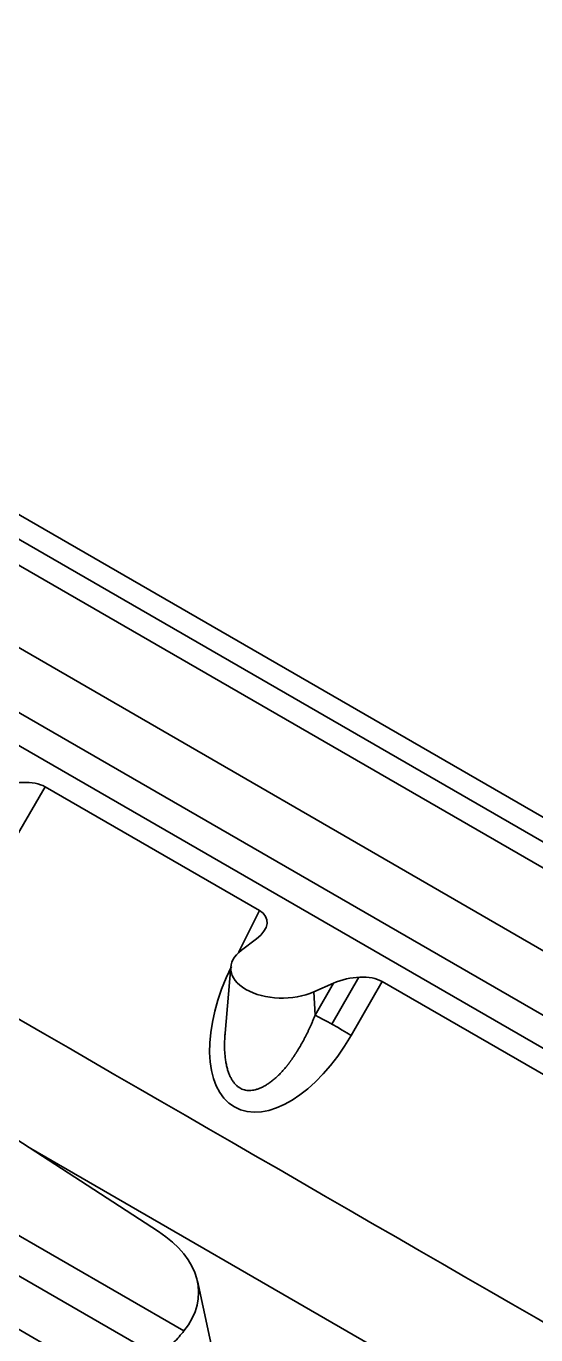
# Model space of a CAD drawing. Header units: millimetres. Extents: x 5 to 1651, y 545 to 1674.
# Drawn here: x 1244.6 to 1276.7, y 1457 to 1539.3 of the extents above; entities that cross this region are included whole.
import ezdxf

# ---------------------------------------------------------------- set-up
doc = ezdxf.new("R2010")
doc.units = ezdxf.units.MM
doc.layers.add('20', color=7, linetype='Continuous', true_color=0xffffff)

msp = doc.modelspace()

# ---------------------------------------------------------------- linework, layer by layer
at = {"layer": '20', "color": 7, "linetype": 'Continuous', "lineweight": 35}
for p, q in [((1215.027, 1525.425), (1326.648, 1460.981)), ((1325.684, 1459.988), (1213.705, 1524.639)), ((1325.235, 1458.618), (1213.615, 1523.062)), ((1212.207, 1518.681), (1335.7, 1447.383)), ((1209.742, 1516.022), (1331.094, 1445.96)), ((1328.355, 1445.467), (1208.888, 1514.441)), ((1164.101, 1509.479), (1254.552, 1457.257)), ((1253.016, 1455.61), (1161.223, 1508.606)), ((1184.172, 1508.16), (1252.949, 1463.518)), ((1250.77, 1453.538), (1159.8, 1506.06)), ((1243.861, 1488.085), (1245.816, 1491.487)), ((1259.313, 1483.695), (1245.816, 1491.487)), ((1259.313, 1483.695), (1257.991, 1481.061)), ((1259.119, 1481.922), (1258.175, 1481.214)), ((1257.504, 1480.162), (1257.146, 1475.988)), ((1265.551, 1479.509), (1263.858, 1476.562)), ((1265.075, 1475.837), (1267.03, 1479.24)), ((1280.527, 1471.447), (1267.03, 1479.24)), ((1262.733, 1478.582), (1263.959, 1479.127)), ((1262.806, 1477.122), (1262.733, 1478.582)), ((1262.806, 1477.122), (1263.959, 1479.127)), ((1244.916, 1468.732), (1295.862, 1439.318)), ((1257.465, 1450.906), (1255.399, 1460.401))]:
    msp.add_line(p, q, dxfattribs=at)
for centre, major_axis, ratio, start_param, end_param in [((1243.87, 1490.414), (2.391, 0.534), 0.518134, 0.513329, 1.941529), ((1257.454, 1482.571), (2.315, 0.575), 0.546419, 5.370704, 6.798905), ((1260.75, 1480.069), (-3.25, 0), 0.57735, 5.626883, 8.510284), ((1261.507, 1478.372), (3.689, 7.077), 0.544731, 1.598965, 4.637329), ((1265.083, 1478.166), (2.391, 0.534), 0.518134, 0.513329, 1.941529), ((1264.024, 1476.323), (1.734, -0.996), 0.062592, 0.956154, 2.384354), ((1245.477, 1459.681), (10, 0), 0.57735, 5.849856, 7.010149)]:
    msp.add_ellipse(centre, major_axis=major_axis, ratio=ratio, start_param=start_param, end_param=end_param, dxfattribs=at)
for points, knots in [([(1300.785, 1599.535), (1296.237, 1599.02), (1284.51, 1597.374), (1266.2, 1593.455), (1246.596, 1587.293), (1228.718, 1579.577), (1212.935, 1570.465), (1199.57, 1560.143), (1188.898, 1548.824), (1182.11, 1538.253), (1179.259, 1531.483), (1178.367, 1528.857)], [0, 0, 0, 0, 0.075715, 0.196939, 0.318164, 0.439388, 0.560612, 0.681836, 0.803061, 0.924285, 1, 1, 1, 1]), ([(1299.009, 1596.377), (1294.807, 1595.854), (1283.895, 1594.21), (1266.836, 1590.415), (1248.514, 1584.54), (1231.78, 1577.253), (1216.96, 1568.697), (1204.34, 1559.036), (1194.163, 1548.457), (1187.59, 1538.609), (1184.743, 1532.308), (1183.837, 1529.882)], [0, 0, 0, 0, 0.074905, 0.196361, 0.317816, 0.439272, 0.560728, 0.682184, 0.803639, 0.925095, 1, 1, 1, 1]), ([(1298.074, 1594.677), (1294.106, 1594.158), (1283.66, 1592.528), (1267.281, 1588.816), (1249.596, 1583.089), (1233.433, 1576.02), (1219.095, 1567.743), (1206.852, 1558.411), (1196.933, 1548.2), (1190.504, 1538.744), (1187.679, 1532.713), (1186.78, 1530.422)], [0, 0, 0, 0, 0.073522, 0.195373, 0.317224, 0.439075, 0.560925, 0.682776, 0.804627, 0.926478, 1, 1, 1, 1]), ([(1305.944, 1593.214), (1302.429, 1592.84), (1295.95, 1591.997), (1287.114, 1590.453), (1279.85, 1588.891), (1274.025, 1587.439), (1269.135, 1586.079), (1264.65, 1584.712), (1259.486, 1582.995), (1253.735, 1580.867), (1247.81, 1578.395), (1242.556, 1575.955), (1237.694, 1573.475), (1233.07, 1570.885), (1228.448, 1568.032), (1223.969, 1564.982), (1219.571, 1561.651), (1215.614, 1558.297), (1212.38, 1555.237), (1209.989, 1552.757), (1208.052, 1550.596), (1206.236, 1548.422), (1204.283, 1545.879), (1202.163, 1542.817), (1199.892, 1539.065), (1197.587, 1534.467), (1196.292, 1531.085), (1195.701, 1529.244)], [0, 0, 0, 0, 0.064814, 0.120712, 0.167535, 0.205528, 0.235877, 0.266052, 0.297539, 0.343961, 0.389855, 0.429956, 0.466066, 0.507254, 0.546408, 0.588257, 0.632225, 0.677111, 0.714764, 0.743771, 0.765201, 0.790083, 0.818586, 0.851472, 0.89238, 0.94194, 1, 1, 1, 1]), ([(1306.155, 1592.858), (1299.409, 1592.141), (1292.747, 1591.124), (1279.886, 1588.548), (1273.678, 1586.993), (1261.7, 1583.357), (1255.901, 1581.265), (1244.888, 1576.581), (1239.751, 1574.026), (1230.187, 1568.505), (1225.762, 1565.538), (1217.649, 1559.18), (1214.024, 1555.832), (1207.727, 1548.916), (1205.033, 1545.332), (1200.572, 1537.907), (1198.811, 1534.06), (1197.568, 1530.165)], [0, 0, 0, 0, 0.125, 0.125, 0.25, 0.25, 0.375, 0.375, 0.5, 0.5, 0.625, 0.625, 0.75, 0.75, 0.875, 0.875, 1, 1, 1, 1]), ([(1318.546, 1433.922), (1311.475, 1438.005), (1304.404, 1442.087), (1265.918, 1464.307), (1234.503, 1482.445), (1203.087, 1500.583)], [0, 0, 0, 0, 0.18373, 0.18373, 1, 1, 1, 1]), ([(1257.146, 1475.991), (1257.143, 1475.95), (1257.134, 1475.848), (1257.124, 1475.685), (1257.116, 1475.503), (1257.111, 1475.325), (1257.111, 1475.152), (1257.114, 1474.984), (1257.121, 1474.82), (1257.132, 1474.661), (1257.147, 1474.507), (1257.165, 1474.358), (1257.186, 1474.214), (1257.211, 1474.075), (1257.239, 1473.941), (1257.271, 1473.813), (1257.305, 1473.689), (1257.343, 1473.571), (1257.384, 1473.459), (1257.427, 1473.351), (1257.473, 1473.249), (1257.522, 1473.153), (1257.574, 1473.063), (1257.628, 1472.977), (1257.684, 1472.898), (1257.743, 1472.824), (1257.804, 1472.756), (1257.867, 1472.694), (1257.932, 1472.637), (1257.999, 1472.587), (1258.089, 1472.527), (1258.208, 1472.467), (1258.358, 1472.416), (1258.518, 1472.386), (1258.687, 1472.378), (1258.865, 1472.391), (1259.05, 1472.428), (1259.243, 1472.487), (1259.442, 1472.569), (1259.647, 1472.675), (1259.857, 1472.805), (1260.072, 1472.959), (1260.29, 1473.137), (1260.51, 1473.341), (1260.732, 1473.569), (1260.885, 1473.745), (1260.974, 1473.853), (1261.001, 1473.885), (1261.028, 1473.919), (1261.055, 1473.953), (1261.083, 1473.989), (1261.112, 1474.026), (1261.14, 1474.064), (1261.17, 1474.102), (1261.2, 1474.143), (1261.23, 1474.184), (1261.261, 1474.226), (1261.292, 1474.269), (1261.324, 1474.314), (1261.356, 1474.36), (1261.389, 1474.407), (1261.421, 1474.455), (1261.455, 1474.504), (1261.489, 1474.554), (1261.523, 1474.606), (1261.557, 1474.659), (1261.592, 1474.713), (1261.627, 1474.768), (1261.663, 1474.824), (1261.699, 1474.882), (1261.735, 1474.941), (1261.771, 1475.001), (1261.808, 1475.063), (1261.845, 1475.125), (1261.883, 1475.189), (1261.92, 1475.254), (1261.958, 1475.321), (1261.996, 1475.389), (1262.034, 1475.458), (1262.072, 1475.528), (1262.111, 1475.6), (1262.149, 1475.673), (1262.188, 1475.747), (1262.227, 1475.823), (1262.266, 1475.9), (1262.305, 1475.978), (1262.344, 1476.058), (1262.383, 1476.139), (1262.422, 1476.221), (1262.461, 1476.305), (1262.5, 1476.39), (1262.539, 1476.477), (1262.578, 1476.565), (1262.616, 1476.654), (1262.655, 1476.745), (1262.693, 1476.837), (1262.731, 1476.931), (1262.769, 1477.026), (1262.794, 1477.09), (1262.806, 1477.122)], [0, 0, 0, 0, 0.010194, 0.025877, 0.041187, 0.056129, 0.070705, 0.084921, 0.098779, 0.112286, 0.125446, 0.138264, 0.150747, 0.162901, 0.174733, 0.186251, 0.197463, 0.208378, 0.219007, 0.22936, 0.239449, 0.249286, 0.258885, 0.268261, 0.27743, 0.286408, 0.295215, 0.303868, 0.312389, 0.320799, 0.329119, 0.34543, 0.36211, 0.379317, 0.397197, 0.415878, 0.435473, 0.456078, 0.477777, 0.500641, 0.52473, 0.550095, 0.57678, 0.604822, 0.634251, 0.665096, 0.668805, 0.672615, 0.676526, 0.680539, 0.684652, 0.688866, 0.693182, 0.697598, 0.702116, 0.706734, 0.711454, 0.716274, 0.721195, 0.726217, 0.73134, 0.736563, 0.741888, 0.747313, 0.752838, 0.758464, 0.76419, 0.770017, 0.775944, 0.781971, 0.788099, 0.794326, 0.800654, 0.807082, 0.813609, 0.820236, 0.826963, 0.83379, 0.840716, 0.847741, 0.854866, 0.862091, 0.869414, 0.876837, 0.884358, 0.891979, 0.899698, 0.907516, 0.915433, 0.923448, 0.931561, 0.939773, 0.948083, 0.956491, 0.964997, 0.973602, 0.982303, 0.991103, 1, 1, 1, 1]), ([(1254.552, 1457.257), (1254.359, 1457.015), (1254.142, 1456.767), (1253.666, 1456.255), (1253.406, 1455.991), (1253.056, 1455.648), (1252.985, 1455.579), (1252.839, 1455.44), (1252.766, 1455.37), (1252.543, 1455.16), (1252.391, 1455.018), (1251.926, 1454.59), (1251.603, 1454.301), (1251.27, 1454.005)], [0, 0, 0, 0, 0.25, 0.25, 0.5, 0.5, 0.5625, 0.5625, 0.625, 0.625, 0.75, 0.75, 1, 1, 1, 1])]:
    msp.add_open_spline(points, degree=3, knots=knots, dxfattribs=at)

doc.saveas('drawing.dxf')
